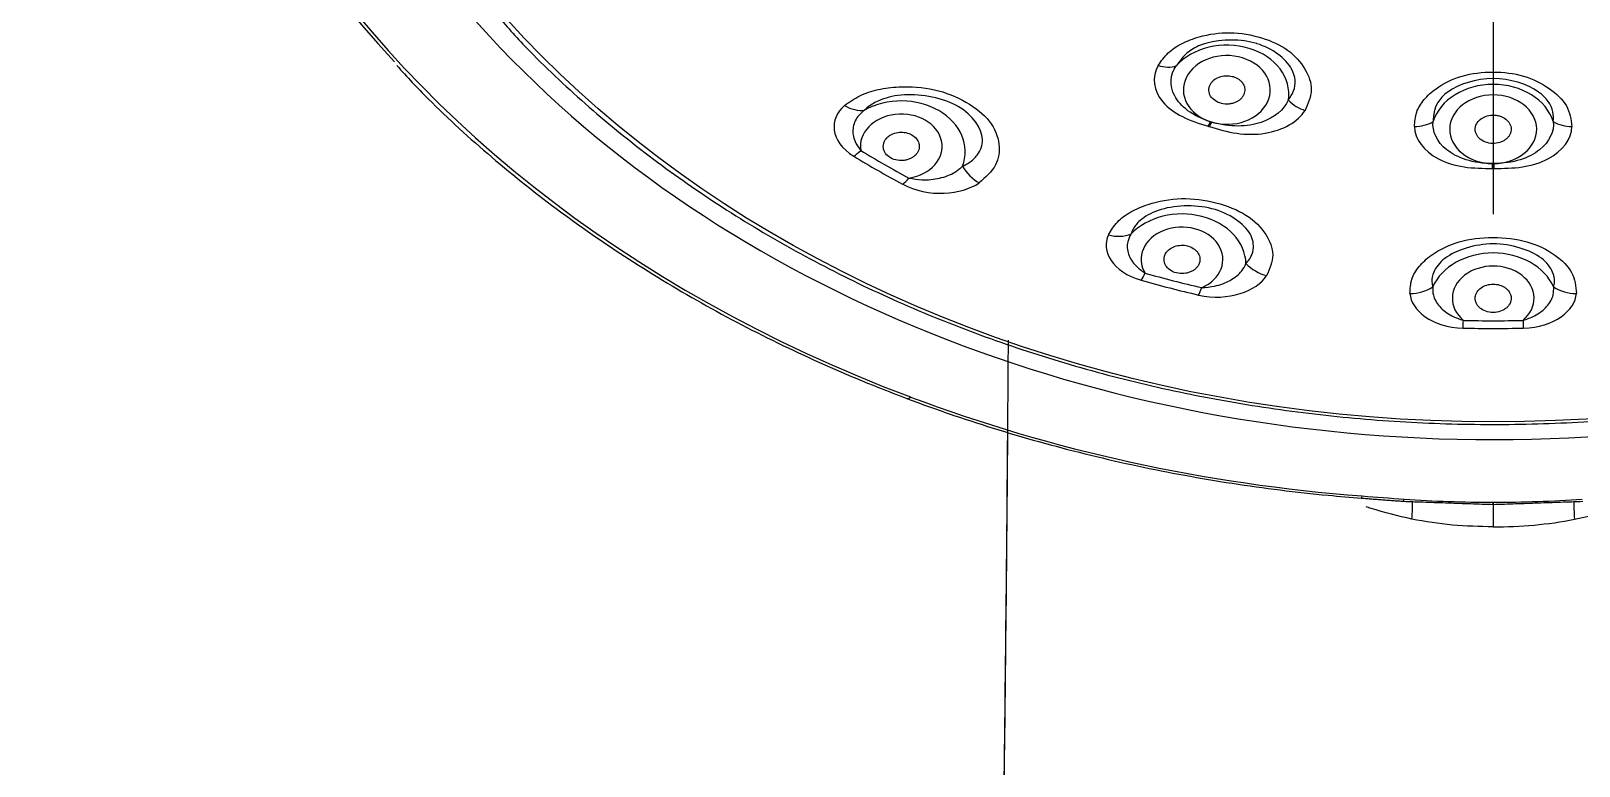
# Model space of a CAD drawing. Extents: x 1425 to 2779, y 0 to 992.
# Drawn here: x 1805.21 to 1848.25, y 600.72 to 621.16 of the extents above; entities that cross this region are included whole.
import ezdxf

# ---------------------------------------------------------------- set-up
doc = ezdxf.new("R2010")
doc.units = 0
doc.header["$LTSCALE"] = 10
doc.header["$MEASUREMENT"] = 0
doc.linetypes.add('CENTER2', pattern=[28.575, 19.05, -3.175, 3.175, -3.175])
doc.layers.add('1', color=7, linetype='CONTINUOUS')
doc.layers.add('Cneter', color=1, linetype='CENTER2', lineweight=13)

msp = doc.modelspace()

# ---------------------------------------------------------------- linework, layer by layer
at = {"layer": '1', "color": 7, "linetype": 'Continuous', "lineweight": -3}
for p, q in [((1829.667, 610.983), (1829.665, 610.981)), ((1845.867, 607.995), (1845.867, 608.056)), ((1845.867, 608.032), (1845.867, 607.372))]:
    msp.add_line(p, q, dxfattribs=at)
for centre, major_axis, ratio, start_param, end_param in [((1845.867, 637.88), (37.699, 0), 0.790155, 5.156583, 10.55138), ((1845.867, 638.163), (-37.999, 0), 0.790155, 5.627397, 6.920378), ((1845.867, 637.072), (-34.52, 0), 0.790155, 0, 0.629497), ((1845.867, 637.072), (-34.52, 0), 0.790155, 0.629497, 2.51406), ((1838.462, 619.406), (-1.723, 0), 0.790155, 3.016187, 5.669392), ((1838.462, 619.52), (1.209, 0), 0.790155, 4.358175, 10.61059), ((1836.633, 620.8), (0.697, -0.393), 0.730817, 4.998751, 5.695614), ((1845.867, 618.312), (-1.723, 0), 0.790155, 3.385786, 6.038992), ((1845.867, 618.427), (1.209, 0), 0.790155, 4.727775, 10.980189), ((1828.022, 619.845), (0.645, -0.764), 0.716961, 5.188181, 5.86621), ((1829.409, 617.807), (-1.779, 0), 0.790155, 2.845971, 5.32217), ((1840.682, 619.56), (0.676, -0.428), 0.72265, 4.385315, 5.082178), ((1829.409, 617.951), (1.136, 0), 0.790155, 4.901912, 9.549414), ((1838.008, 619.126), (0.235, 0.765), 0.221897, 3.851939, 4.086354), ((1845.867, 634.638), (21.895, 0), 0.790155, 4.341933, 4.343647), ((1838.043, 619.115), (-0.234, -0.765), 0.220918, 0.710031, 0.944446), ((1845.867, 634.625), (21.709, 0), 0.790155, 4.341933, 4.343647), ((1843.696, 619.115), (0.8, 0.023), 0.767163, 4.667088, 5.363952), ((1848.038, 619.115), (0.8, -0.023), 0.767163, 4.060826, 4.75769), ((1828.282, 618.452), (-0.521, -0.854), 0.374386, 0.706149, 1.020037), ((1845.867, 635.88), (-29.098, 0), 0.790155, 0.91368, 0.971275), ((1845.867, 635.85), (28.789, 0), 0.790155, 4.055273, 4.112868), ((1831.726, 617.719), (0.575, -0.818), 0.690785, 4.621421, 5.29945), ((1845.867, 634.625), (21.709, 0), 0.790155, 4.711532, 4.713246), ((1845.849, 617.962), (0.001, 0.8), 0.000525, 3.81824, 4.052655), ((1845.867, 634.638), (21.895, 0), 0.790155, 4.711532, 4.713246), ((1845.886, 617.962), (0.001, -0.8), 0.000525, 5.372123, 5.606538), ((1829.623, 617.682), (0.475, 0.88), 0.345831, 3.8289, 4.142788), ((1837.215, 614.665), (-1.779, 0), 0.790155, 3.16013, 5.636329), ((1835.282, 616.287), (0.903, -0.429), 0.793988, 4.955273, 5.633302), ((1837.215, 614.808), (1.136, 0), 0.790155, 5.216071, 9.863573), ((1839.636, 615.17), (0.85, -0.528), 0.780226, 4.414727, 5.092756), ((1845.867, 613.582), (-1.779, 0), 0.790155, 3.474289, 5.950489), ((1845.867, 613.725), (1.136, 0), 0.790155, 5.530231, 10.177733), ((1836.186, 615.04), (-0.272, -0.962), 0.206104, 0.625999, 0.939888), ((1845.867, 635.88), (-29.098, 0), 0.790155, 1.22784, 1.285435), ((1845.867, 635.85), (28.789, 0), 0.790155, 4.369432, 4.427027), ((1837.763, 614.635), (0.226, 0.974), 0.172536, 3.75865, 4.072539), ((1843.578, 614.676), (0.998, 0.063), 0.815788, 4.636524, 5.314553), ((1848.156, 614.676), (0.998, -0.063), 0.815788, 4.110225, 4.788254), ((1845.038, 613.724), (-0.023, -1), 0.017648, 0.597374, 0.911263), ((1845.867, 635.85), (28.789, 0), 0.790155, 4.683592, 4.741186), ((1846.696, 613.724), (-0.023, 1), 0.017648, 2.23033, 2.544218), ((1845.867, 635.88), (-29.098, 0), 0.790155, 1.541999, 1.599594), ((1829.751, 611.405), (-0.176, -0.468), 0.263385, 6.189898, 6.831434), ((1829.753, 611.406), (0.176, 0.468), 0.263385, 3.141918, 3.689886), ((1845.867, 637.881), (37.703, 0), 0.790155, 4.268195, 4.615639), ((1842.245, 608.668), (0.038, 0.499), 0.059206, 3.108412, 3.643374), ((1843.407, 608.58), (-0.035, -0.499), 0.073615, 6.279502, 6.784509), ((1843.164, 606.417), (0.377, 1.964), 0.136214, 5.374418, 5.748618), ((1848.571, 606.417), (-0.377, 1.964), 0.136214, 0.534568, 0.908768)]:
    msp.add_ellipse(centre, major_axis=major_axis, ratio=ratio, start_param=start_param, end_param=end_param, dxfattribs=at)
msp.add_ellipse((1845.867, 636.859), major_axis=(33.622, 0), ratio=0.790155, dxfattribs=at)
for points, knots in [([(1818.023, 621.772), (1818.302, 621.44), (1819.081, 620.562), (1820.497, 619.218), (1822.264, 617.754), (1824.17, 616.401), (1826.198, 615.166), (1828.337, 614.055), (1830.576, 613.075), (1832.901, 612.232), (1835.299, 611.529), (1837.758, 610.972), (1840.262, 610.563), (1842.798, 610.304), (1845.351, 610.197), (1847.907, 610.242), (1850.452, 610.44), (1852.971, 610.789), (1855.45, 611.287), (1857.875, 611.931), (1860.232, 612.719), (1862.508, 613.645), (1864.69, 614.704), (1866.765, 615.891), (1868.722, 617.199), (1870.552, 618.618), (1872.23, 620.15), (1873.384, 621.324), (1873.932, 622.007), (1874.021, 622.12)], [0, 0, 0, 0, 0.02283, 0.061557, 0.100301, 0.139057, 0.177824, 0.216598, 0.255377, 0.29416, 0.332945, 0.371732, 0.410519, 0.449308, 0.488097, 0.526887, 0.565678, 0.60447, 0.643263, 0.682058, 0.720853, 0.759649, 0.798445, 0.83724, 0.876031, 0.914818, 0.953596, 0.992363, 1, 1, 1, 1]), ([(1836.554, 620.2), (1836.637, 620.321), (1836.796, 620.554), (1837.2, 620.825), (1837.773, 621.043), (1838.548, 621.16), (1839.44, 621.004), (1840.212, 620.649), (1840.67, 620.113), (1840.886, 619.512), (1840.721, 619.139), (1840.637, 618.95)], [0, 0, 0, 0, 0.087607, 0.169371, 0.250856, 0.377447, 0.501128, 0.621802, 0.747777, 0.872041, 1, 1, 1, 1]), ([(1840.171, 619.235), (1840.227, 619.319), (1840.4, 619.581), (1840.352, 620.206), (1839.732, 620.674), (1838.859, 620.941), (1838.11, 620.937), (1837.366, 620.614), (1837.173, 620.352), (1837.053, 620.19)], [0, 0, 0, 0, 0.080562, 0.253207, 0.499831, 0.500495, 0.747529, 0.843295, 1, 1, 1, 1]), ([(1815.383, 620.2), (1815.666, 619.884), (1816.495, 619.002), (1818.006, 617.635), (1819.912, 616.115), (1821.955, 614.709), (1824.118, 613.421), (1826.39, 612.258), (1828.232, 611.456), (1829.308, 611.039), (1829.577, 610.938)], [0, 0, 0, 0, 0.078639, 0.224104, 0.369616, 0.515166, 0.660747, 0.806349, 0.951968, 1, 1, 1, 1]), ([(1836.554, 620.2), (1836.375, 619.884), (1836.416, 619.503), (1836.817, 619.028), (1837.006, 618.888), (1837.447, 618.666), (1837.693, 618.588), (1837.941, 618.512)], [0, 0, 0, 0, 0.5, 0.5, 0.75, 0.75, 1, 1, 1, 1]), ([(1838.008, 618.635), (1837.76, 618.713), (1837.547, 618.819), (1837.21, 619.068), (1837.089, 619.209), (1836.858, 619.643), (1836.888, 619.947), (1837.053, 620.19)], [0, 0, 0, 0, 0.25, 0.25, 0.5, 0.5, 1, 1, 1, 1]), ([(1837.995, 619.661), (1837.989, 619.649), (1837.978, 619.624), (1837.964, 619.572), (1837.959, 619.505), (1837.973, 619.425), (1838.019, 619.323), (1838.125, 619.214), (1838.308, 619.132), (1838.484, 619.119), (1838.62, 619.143), (1838.714, 619.176), (1838.797, 619.224), (1838.866, 619.283), (1838.905, 619.335), (1838.924, 619.37), (1838.936, 619.395), (1838.962, 619.463), (1838.969, 619.578), (1838.917, 619.697), (1838.845, 619.778), (1838.779, 619.829), (1838.701, 619.87), (1838.586, 619.909), (1838.428, 619.924), (1838.242, 619.886), (1838.112, 619.811), (1838.045, 619.741), (1838.014, 619.697), (1838.001, 619.673), (1837.995, 619.661)], [0, 0, 0, 0, 0.015625, 0.03125, 0.0625, 0.09375, 0.125, 0.1875, 0.25, 0.3125, 0.34375, 0.375, 0.40625, 0.4375, 0.46875, 0.476562, 0.484375, 0.5, 0.5625, 0.625, 0.65625, 0.6875, 0.71875, 0.75, 0.8125, 0.875, 0.9375, 0.96875, 0.984375, 1, 1, 1, 1]), ([(1843.678, 618.501), (1843.687, 618.635), (1843.706, 618.895), (1843.924, 619.258), (1844.326, 619.62), (1844.965, 619.946), (1845.858, 620.053), (1846.75, 619.944), (1847.455, 619.58), (1847.978, 619.088), (1848.03, 618.699), (1848.057, 618.501)], [0, 0, 0, 0, 0.087607, 0.169371, 0.250856, 0.377447, 0.501128, 0.621802, 0.747777, 0.872041, 1, 1, 1, 1]), ([(1847.539, 618.641), (1847.541, 618.733), (1847.548, 619.021), (1847.153, 619.581), (1846.333, 619.837), (1845.397, 619.836), (1844.723, 619.623), (1844.236, 619.117), (1844.211, 618.823), (1844.195, 618.641)], [0, 0, 0, 0, 0.080562, 0.253207, 0.499831, 0.500495, 0.747529, 0.843295, 1, 1, 1, 1]), ([(1827.831, 619.084), (1827.965, 619.182), (1828.224, 619.37), (1828.753, 619.546), (1829.448, 619.635), (1830.331, 619.581), (1831.247, 619.21), (1831.938, 618.661), (1832.177, 618.019), (1832.097, 617.397), (1831.752, 617.092), (1831.574, 616.935)], [0, 0, 0, 0, 0.087456, 0.169153, 0.25014, 0.377375, 0.499739, 0.622279, 0.749894, 0.871256, 1, 1, 1, 1]), ([(1831.111, 617.398), (1831.172, 617.428), (1831.338, 617.512), (1831.58, 617.745), (1831.785, 618.259), (1831.403, 618.822), (1830.579, 619.295), (1829.67, 619.471), (1828.895, 619.285), (1828.554, 619.109), (1828.434, 618.999), (1828.391, 618.96)], [0, 0, 0, 0, 0.046355, 0.127416, 0.254336, 0.50001, 0.500136, 0.746142, 0.872777, 0.954138, 1, 1, 1, 1]), ([(1828.391, 618.96), (1828.324, 618.902), (1828.157, 618.758), (1828.04, 618.456), (1828.082, 618.119), (1828.223, 617.921), (1828.282, 617.839)], [0, 0, 0, 0, 0.200427, 0.49953, 0.790892, 1, 1, 1, 1]), ([(1837.976, 618.501), (1838.221, 618.426), (1838.474, 618.352), (1839.001, 618.277), (1839.273, 618.277), (1840.025, 618.397), (1840.441, 618.64), (1840.637, 618.95)], [0, 0, 0, 0, 0.25, 0.25, 0.5, 0.5, 1, 1, 1, 1]), ([(1840.171, 619.235), (1840.058, 618.977), (1839.789, 618.745), (1839.225, 618.556), (1839.009, 618.518), (1838.542, 618.515), (1838.29, 618.551), (1838.043, 618.625)], [0, 0, 0, 0, 0.5, 0.5, 0.75, 0.75, 1, 1, 1, 1]), ([(1845.849, 617.472), (1845.582, 617.473), (1845.335, 617.511), (1844.904, 617.647), (1844.723, 617.743), (1844.295, 618.08), (1844.168, 618.369), (1844.195, 618.641)], [0, 0, 0, 0, 0.25, 0.25, 0.5, 0.5, 1, 1, 1, 1]), ([(1845.367, 618.425), (1845.367, 618.412), (1845.369, 618.385), (1845.379, 618.333), (1845.405, 618.269), (1845.455, 618.198), (1845.545, 618.116), (1845.693, 618.044), (1845.901, 618.021), (1846.072, 618.059), (1846.187, 618.119), (1846.26, 618.178), (1846.316, 618.246), (1846.353, 618.321), (1846.365, 618.38), (1846.367, 618.419), (1846.367, 618.445), (1846.36, 618.515), (1846.314, 618.625), (1846.211, 618.721), (1846.107, 618.776), (1846.022, 618.805), (1845.93, 618.821), (1845.806, 618.824), (1845.651, 618.793), (1845.495, 618.705), (1845.409, 618.597), (1845.378, 618.513), (1845.369, 618.463), (1845.367, 618.437), (1845.367, 618.425)], [0, 0, 0, 0, 0.015625, 0.03125, 0.0625, 0.09375, 0.125, 0.1875, 0.25, 0.3125, 0.34375, 0.375, 0.40625, 0.4375, 0.46875, 0.476562, 0.484375, 0.5, 0.5625, 0.625, 0.65625, 0.6875, 0.71875, 0.75, 0.8125, 0.875, 0.9375, 0.96875, 0.984375, 1, 1, 1, 1]), ([(1847.539, 618.641), (1847.567, 618.37), (1847.439, 618.08), (1847.013, 617.744), (1846.832, 617.648), (1846.402, 617.512), (1846.15, 617.473), (1845.886, 617.472)], [0, 0, 0, 0, 0.5, 0.5, 0.75, 0.75, 1, 1, 1, 1]), ([(1829.005, 618.183), (1829, 618.177), (1828.99, 618.166), (1828.972, 618.143), (1828.944, 618.1), (1828.917, 618.034), (1828.906, 617.952), (1828.92, 617.842), (1828.991, 617.713), (1829.151, 617.599), (1829.324, 617.554), (1829.466, 617.555), (1829.57, 617.573), (1829.665, 617.608), (1829.734, 617.648), (1829.775, 617.681), (1829.797, 617.701), (1829.81, 617.714), (1829.819, 617.725), (1829.829, 617.735), (1829.844, 617.755), (1829.886, 617.817), (1829.912, 617.903), (1829.908, 618), (1829.882, 618.094), (1829.81, 618.201), (1829.673, 618.297), (1829.497, 618.349), (1829.308, 618.347), (1829.162, 618.3), (1829.067, 618.241), (1829.025, 618.205), (1829.007, 618.185), (1829.005, 618.183)], [0, 0, 0, 0, 0.007812, 0.015625, 0.03125, 0.0625, 0.09375, 0.125, 0.1875, 0.25, 0.3125, 0.34375, 0.375, 0.40625, 0.4375, 0.453125, 0.460938, 0.46875, 0.472656, 0.476562, 0.484375, 0.5, 0.5625, 0.59375, 0.625, 0.6875, 0.75, 0.8125, 0.875, 0.9375, 0.96875, 0.996094, 1, 1, 1, 1]), ([(1843.678, 618.501), (1843.688, 618.16), (1843.931, 617.821), (1844.552, 617.497), (1844.798, 617.421), (1845.318, 617.341), (1845.583, 617.338), (1845.849, 617.338)], [0, 0, 0, 0, 0.5, 0.5, 0.75, 0.75, 1, 1, 1, 1]), ([(1845.886, 617.338), (1846.149, 617.338), (1846.419, 617.341), (1846.938, 617.421), (1847.185, 617.498), (1847.802, 617.82), (1848.047, 618.161), (1848.057, 618.501)], [0, 0, 0, 0, 0.25, 0.25, 0.5, 0.5, 1, 1, 1, 1]), ([(1829.623, 617.069), (1829.742, 617.049), (1830.028, 617.001), (1830.49, 617.05), (1830.879, 617.197), (1831.045, 617.341), (1831.111, 617.398)], [0, 0, 0, 0, 0.208279, 0.500324, 0.801781, 1, 1, 1, 1]), ([(1835.169, 615.488), (1835.242, 615.612), (1835.384, 615.85), (1835.775, 616.141), (1836.356, 616.39), (1837.176, 616.549), (1838.178, 616.418), (1839.064, 616.066), (1839.587, 615.52), (1839.815, 614.917), (1839.653, 614.548), (1839.569, 614.358)], [0, 0, 0, 0, 0.087456, 0.169153, 0.25014, 0.377375, 0.499739, 0.622279, 0.749894, 0.871256, 1, 1, 1, 1]), ([(1838.993, 614.691), (1839.031, 614.734), (1839.133, 614.851), (1839.228, 615.126), (1839.15, 615.655), (1838.53, 616.094), (1837.561, 616.343), (1836.665, 616.293), (1836.072, 615.935), (1835.861, 615.69), (1835.813, 615.559), (1835.795, 615.512)], [0, 0, 0, 0, 0.046355, 0.127416, 0.254336, 0.50001, 0.500136, 0.746142, 0.872777, 0.954138, 1, 1, 1, 1]), ([(1835.795, 615.512), (1835.76, 615.441), (1835.673, 615.266), (1835.699, 614.953), (1835.885, 614.643), (1836.097, 614.491), (1836.186, 614.427)], [0, 0, 0, 0, 0.200427, 0.49953, 0.790892, 1, 1, 1, 1]), ([(1836.739, 614.93), (1836.737, 614.924), (1836.732, 614.911), (1836.724, 614.884), (1836.714, 614.836), (1836.714, 614.767), (1836.735, 614.686), (1836.792, 614.585), (1836.91, 614.48), (1837.106, 614.41), (1837.289, 614.41), (1837.424, 614.446), (1837.515, 614.489), (1837.592, 614.545), (1837.642, 614.6), (1837.668, 614.641), (1837.681, 614.666), (1837.688, 614.681), (1837.693, 614.693), (1837.698, 614.706), (1837.705, 614.728), (1837.72, 614.797), (1837.712, 614.885), (1837.67, 614.977), (1837.608, 615.06), (1837.498, 615.144), (1837.33, 615.202), (1837.143, 615.208), (1836.964, 615.16), (1836.843, 615.08), (1836.776, 615.001), (1836.75, 614.956), (1836.74, 614.933), (1836.739, 614.93)], [0, 0, 0, 0, 0.007812, 0.015625, 0.03125, 0.0625, 0.09375, 0.125, 0.1875, 0.25, 0.3125, 0.34375, 0.375, 0.40625, 0.4375, 0.453125, 0.460938, 0.46875, 0.472656, 0.476562, 0.484375, 0.5, 0.5625, 0.59375, 0.625, 0.6875, 0.75, 0.8125, 0.875, 0.9375, 0.96875, 0.996094, 1, 1, 1, 1]), ([(1843.554, 613.86), (1843.559, 613.993), (1843.57, 614.251), (1843.784, 614.617), (1844.195, 614.99), (1844.872, 615.336), (1845.862, 615.455), (1846.856, 615.339), (1847.613, 614.953), (1848.126, 614.442), (1848.162, 614.058), (1848.181, 613.86)], [0, 0, 0, 0, 0.087456, 0.169153, 0.25014, 0.377375, 0.499739, 0.622279, 0.749894, 0.871256, 1, 1, 1, 1]), ([(1847.549, 614.041), (1847.559, 614.09), (1847.587, 614.223), (1847.526, 614.503), (1847.173, 614.978), (1846.376, 615.239), (1845.357, 615.239), (1844.56, 614.977), (1844.208, 614.501), (1844.147, 614.223), (1844.176, 614.089), (1844.186, 614.041)], [0, 0, 0, 0, 0.046355, 0.127416, 0.254336, 0.50001, 0.500136, 0.746142, 0.872777, 0.954138, 1, 1, 1, 1]), ([(1837.763, 614.022), (1837.883, 614.032), (1838.172, 614.056), (1838.579, 614.214), (1838.871, 614.446), (1838.959, 614.621), (1838.993, 614.691)], [0, 0, 0, 0, 0.208279, 0.500324, 0.801781, 1, 1, 1, 1]), ([(1844.186, 614.041), (1844.186, 613.966), (1844.186, 613.78), (1844.353, 613.491), (1844.664, 613.244), (1844.928, 613.15), (1845.038, 613.112)], [0, 0, 0, 0, 0.200427, 0.49953, 0.790892, 1, 1, 1, 1]), ([(1845.367, 613.725), (1845.367, 613.718), (1845.368, 613.705), (1845.37, 613.677), (1845.38, 613.63), (1845.407, 613.564), (1845.459, 613.492), (1845.552, 613.41), (1845.705, 613.339), (1845.92, 613.32), (1846.093, 613.365), (1846.207, 613.432), (1846.278, 613.495), (1846.329, 613.567), (1846.355, 613.631), (1846.364, 613.677), (1846.367, 613.704), (1846.367, 613.72), (1846.367, 613.733), (1846.367, 613.746), (1846.365, 613.768), (1846.352, 613.838), (1846.31, 613.92), (1846.234, 613.997), (1846.143, 614.061), (1846.005, 614.114), (1845.823, 614.128), (1845.642, 614.088), (1845.491, 613.999), (1845.407, 613.893), (1845.374, 613.801), (1845.368, 613.753), (1845.367, 613.728), (1845.367, 613.725)], [0, 0, 0, 0, 0.007812, 0.015625, 0.03125, 0.0625, 0.09375, 0.125, 0.1875, 0.25, 0.3125, 0.34375, 0.375, 0.40625, 0.4375, 0.453125, 0.460938, 0.46875, 0.472656, 0.476562, 0.484375, 0.5, 0.5625, 0.59375, 0.625, 0.6875, 0.75, 0.8125, 0.875, 0.9375, 0.96875, 0.996094, 1, 1, 1, 1]), ([(1846.696, 613.112), (1846.806, 613.15), (1847.07, 613.243), (1847.382, 613.491), (1847.549, 613.781), (1847.549, 613.967), (1847.549, 614.041)], [0, 0, 0, 0, 0.208279, 0.500324, 0.801781, 1, 1, 1, 1]), ([(1832.381, 612.562), (1832.371, 611.155), (1832.34, 607.189), (1832.264, 599.986), (1832.113, 589.369), (1831.87, 575.846), (1831.556, 561.395), (1831.269, 549.731), (1831.039, 540.931), (1830.799, 532.378), (1830.447, 520.916), (1829.993, 507.625), (1829.634, 498.122), (1829.463, 493.625)], [0, 0, 0, 0, 0.04114, 0.114398, 0.202128, 0.329324, 0.467621, 0.566225, 0.617062, 0.682316, 0.773565, 0.892831, 1, 1, 1, 1]), ([(1829.575, 610.937), (1830.005, 610.775), (1831.259, 610.326), (1833.385, 609.673), (1835.97, 609.042), (1838.605, 608.558), (1840.694, 608.297), (1841.897, 608.193), (1842.206, 608.169)], [0, 0, 0, 0, 0.108343, 0.313558, 0.518804, 0.724054, 0.929307, 1, 1, 1, 1]), ([(1832.364, 610.021), (1832.356, 609.006), (1832.337, 606.737), (1832.302, 603.323), (1832.262, 599.948), (1832.222, 596.866), (1832.181, 593.947), (1832.137, 591.018), (1832.089, 588.062), (1832.014, 583.624), (1831.904, 577.643), (1831.75, 570.059), (1831.581, 562.454), (1831.401, 554.871), (1831.214, 547.438), (1831.022, 540.234), (1830.865, 534.735), (1830.746, 530.701), (1830.658, 527.783), (1830.55, 524.331), (1830.421, 520.333), (1830.271, 515.817), (1830.099, 510.793), (1829.903, 505.266), (1829.692, 499.485), (1829.543, 495.546), (1829.47, 493.626)], [0, 0, 0, 0, 0.029961, 0.066537, 0.09853, 0.12594, 0.153106, 0.17966, 0.206525, 0.2337, 0.299572, 0.365841, 0.432218, 0.495649, 0.558948, 0.619591, 0.675719, 0.695502, 0.719435, 0.747804, 0.780603, 0.817823, 0.85867, 0.903758, 0.953076, 1, 1, 1, 1]), ([(1843.606, 607.584), (1843.226, 607.676), (1842.797, 607.781), (1842.379, 607.913), (1842.332, 607.929)], [0, 0, 0, 0, 0.885832, 1, 1, 1, 1]), ([(1845.867, 607.372), (1845.487, 607.379), (1844.726, 607.393), (1843.98, 607.52), (1843.606, 607.584)], [0, 0, 0, 0, 0.498782, 1, 1, 1, 1])]:
    msp.add_open_spline(points, degree=3, knots=knots, dxfattribs=at)
for points, degree in [([(1827.831, 619.084), (1827.406, 618.725), (1827.41, 618.093), (1828.093, 617.676)], 3), ([(1829.449, 616.898), (1830.159, 616.514), (1831.101, 616.602), (1831.574, 616.935)], 3), ([(1835.169, 615.488), (1834.961, 615.05), (1835.269, 614.456), (1836.083, 614.227)], 3), ([(1837.676, 613.818), (1838.501, 613.627), (1839.305, 613.933), (1839.569, 614.358)], 3), ([(1843.554, 613.86), (1843.583, 613.399), (1844.166, 612.917), (1845.029, 612.898)], 3), ([(1846.705, 612.898), (1847.564, 612.917), (1848.152, 613.398), (1848.181, 613.86)], 3), ([(1842.225, 608.23), (1842.615, 608.2), (1843.004, 608.169), (1843.393, 608.142)], 3), ([(1848.128, 607.584), (1848.817, 607.724), (1849.495, 607.93), (1850.151, 608.186)], 3), ([(1842.205, 608.17), (1843.371, 608.082)], 1), ([(1843.371, 608.082), (1845.867, 607.995)], 1), ([(1843.393, 608.142), (1844.215, 608.084), (1845.042, 608.056), (1845.867, 608.056)], 3), ([(1845.867, 608.056), (1846.693, 608.056), (1847.52, 608.084), (1848.341, 608.142)], 3), ([(1845.867, 607.995), (1848.363, 608.082)], 1), ([(1845.867, 607.372), (1846.621, 607.372), (1847.39, 607.433), (1848.128, 607.584)], 3)]:
    msp.add_open_spline(points, degree=degree, dxfattribs=at)
at = {"layer": 'Cneter', "lineweight": -3, "ltscale": 0.5}
msp.add_open_spline([(1845.867, 665.335), (1845.867, 616.068)], degree=1, dxfattribs=at)

doc.saveas('drawing.dxf')
